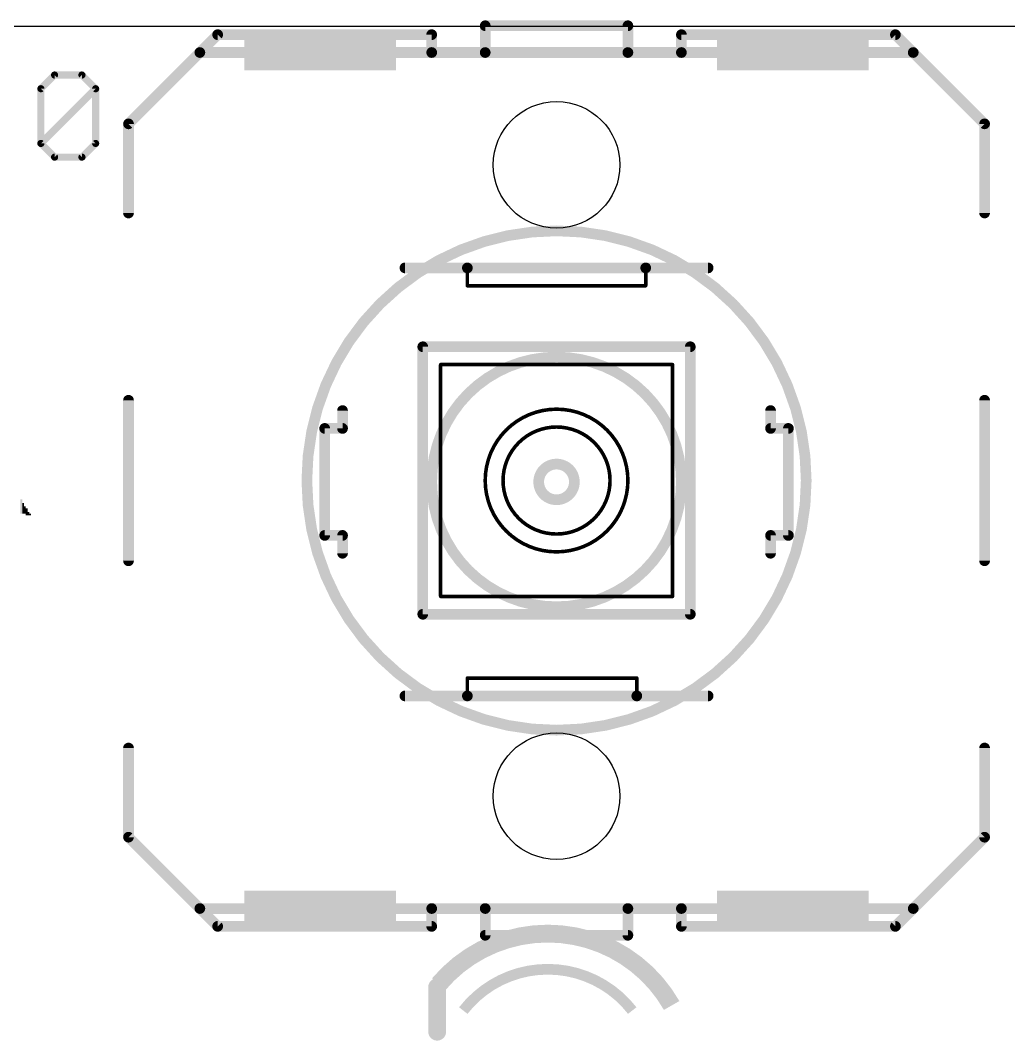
# Model space of a CAD drawing. Extents: x -0.2 to 48.8, y -0.6 to 46.4.
# Drawn here: x 16.59 to 30.66, y 31.9 to 46.43 of the extents above; entities that cross this region are included whole.
import ezdxf

# ---------------------------------------------------------------- set-up
doc = ezdxf.new("R2010")
doc.units = 0
doc.layers.add('20', color=7, linetype='CONTINUOUS')
doc.layers.add('21', color=253, linetype='CONTINUOUS')

# ---------------------------------------------------------------- blocks, each defined once
blk = doc.blocks.new('RECT')
blk.add_solid([(-0.5, -0.5), (0.5, -0.5), (-0.5, 0.5), (0.5, 0.5)])

msp = doc.modelspace()

# ---------------------------------------------------------------- linework, layer by layer
at = {"layer": '20'}
msp.add_line((48.3825, 46.345), (0, 46.345), dxfattribs=at)
for centre in [(24.225, 44.3758), (24.225, 35.3842)]:
    msp.add_circle(centre, 0.9017, dxfattribs=at)
at = {"layer": '21'}
for points, const_width in [([(23.209, 45.976), (23.209, 46.357)], 0.1524), ([(23.209, 46.357), (25.241, 46.357)], 0.1524), ([(25.241, 46.357), (25.241, 45.976)], 0.1524), ([(19.145, 45.976), (19.399, 46.23)], 0.1524), ([(22.447, 46.23), (19.399, 46.23)], 0.1524), ([(22.447, 46.23), (22.447, 45.976)], 0.1524), ([(29.051, 46.23), (26.003, 46.23)], 0.1524), ([(26.003, 46.23), (26.003, 45.976)], 0.1524), ([(29.305, 45.976), (29.051, 46.23)], 0.1524), ([(19.145, 45.976), (18.129, 44.96)], 0.1524), ([(19.145, 45.976), (22.447, 45.976)], 0.1524), ([(22.447, 45.976), (23.209, 45.976)], 0.1524), ([(23.209, 45.976), (25.241, 45.976)], 0.1524), ([(26.003, 45.976), (25.241, 45.976)], 0.1524), ([(29.305, 45.976), (26.003, 45.976)], 0.1524), ([(30.321, 44.96), (29.305, 45.976)], 0.1524), ([(16.8814, 45.4603), (17.0763, 45.6552)], 0.1016), ([(17.0763, 45.6552), (17.4661, 45.6552)], 0.1016), ([(17.4661, 45.6552), (17.661, 45.4603)], 0.1016), ([(16.8814, 44.6807), (16.8814, 45.4603)], 0.1016), ([(16.8814, 44.6807), (17.661, 45.4603)], 0.1016), ([(17.661, 45.4603), (17.661, 44.6807)], 0.1016), ([(18.129, 44.96), (18.129, 43.69)], 0.1524), ([(30.321, 44.96), (30.321, 43.69)], 0.1524), ([(17.0763, 44.4858), (16.8814, 44.6807)], 0.1016), ([(17.661, 44.6807), (17.4661, 44.4858)], 0.1016), ([(17.4661, 44.4858), (17.0763, 44.4858)], 0.1016), ([(22.955, 42.908), (22.066, 42.908)], 0.1524), ([(25.495, 42.908), (22.955, 42.908)], 0.1524), ([(22.955, 42.908), (22.955, 42.654)], 0.0508), ([(26.384, 42.908), (25.495, 42.908)], 0.1524), ([(25.495, 42.654), (25.495, 42.908)], 0.0508), ([(25.495, 42.654), (22.955, 42.654)], 0.0508), ([(22.32, 41.785), (26.13, 41.785)], 0.1524), ([(22.32, 41.785), (22.32, 37.975)], 0.1524), ([(26.13, 37.975), (26.13, 41.785)], 0.1524), ([(22.574, 41.531), (25.876, 41.531)], 0.0508), ([(22.574, 41.531), (22.574, 38.229)], 0.0508), ([(25.876, 38.229), (25.876, 41.531)], 0.0508), ([(18.129, 41.023), (18.129, 38.737)], 0.1524), ([(30.321, 41.023), (30.321, 38.737)], 0.1524), ([(21.177, 40.622), (21.177, 40.876)], 0.1524), ([(27.273, 40.622), (27.273, 40.876)], 0.1524), ([(20.923, 40.622), (21.177, 40.622)], 0.1524), ([(20.923, 40.622), (20.923, 39.098)], 0.1524), ([(27.273, 40.622), (27.527, 40.622)], 0.1524), ([(27.527, 39.098), (27.527, 40.622)], 0.1524), ([(21.177, 39.098), (20.923, 39.098)], 0.1524), ([(21.177, 39.098), (21.177, 38.844)], 0.1524), ([(27.527, 39.098), (27.273, 39.098)], 0.1524), ([(27.273, 39.098), (27.273, 38.844)], 0.1524), ([(25.876, 38.229), (22.574, 38.229)], 0.0508), ([(26.13, 37.975), (22.32, 37.975)], 0.1524), ([(25.368, 37.066), (22.955, 37.066)], 0.0508), ([(22.955, 37.066), (22.955, 36.812)], 0.0508), ([(25.368, 37.066), (25.368, 36.812)], 0.0508), ([(22.066, 36.812), (22.955, 36.812)], 0.1524), ([(22.955, 36.812), (25.368, 36.812)], 0.1524), ([(25.368, 36.812), (26.384, 36.812)], 0.1524), ([(18.129, 36.07), (18.129, 34.8)], 0.1524), ([(30.321, 34.8), (30.321, 36.07)], 0.1524), ([(18.129, 34.8), (19.145, 33.784)], 0.1524), ([(29.305, 33.784), (30.321, 34.8)], 0.1524), ([(19.145, 33.784), (22.447, 33.784)], 0.1524), ([(19.399, 33.53), (19.145, 33.784)], 0.1524), ([(22.447, 33.784), (22.447, 33.53)], 0.1524), ([(22.447, 33.784), (23.209, 33.784)], 0.1524), ([(23.209, 33.403), (23.209, 33.784)], 0.1524), ([(23.209, 33.784), (25.241, 33.784)], 0.1524), ([(25.241, 33.784), (25.241, 33.403)], 0.1524), ([(25.241, 33.784), (26.003, 33.784)], 0.1524), ([(26.003, 33.784), (26.003, 33.53)], 0.1524), ([(26.003, 33.784), (29.305, 33.784)], 0.1524), ([(29.305, 33.784), (29.051, 33.53)], 0.1524), ([(22.447, 33.53), (19.399, 33.53)], 0.1524), ([(29.051, 33.53), (26.003, 33.53)], 0.1524), ([(23.209, 33.403), (25.241, 33.403)], 0.1524), ([(22.5252, 32.665), (22.5252, 32.03)], 0.254)]:
    msp.add_lwpolyline(points, dxfattribs=dict(at, const_width=const_width))
for points, const_width in [([(23.2471, 46.357, 1), (23.1709, 46.357)], 0.0762), ([(23.209, 46.3951, 1), (23.209, 46.3189)], 0.0762), ([(25.2791, 46.357, 1), (25.2029, 46.357)], 0.0762), ([(25.241, 46.3189, 1), (25.241, 46.3951)], 0.0762), ([(19.399, 46.2681, 1), (19.399, 46.1919)], 0.0762), ([(19.4259, 46.2031, 1), (19.3721, 46.2569)], 0.0762), ([(22.4851, 46.23, 1), (22.4089, 46.23)], 0.0762), ([(22.447, 46.1919, 1), (22.447, 46.2681)], 0.0762), ([(26.003, 46.2681, 1), (26.003, 46.1919)], 0.0762), ([(26.0411, 46.23, 1), (25.9649, 46.23)], 0.0762), ([(29.0779, 46.2569, 1), (29.0241, 46.2031)], 0.0762), ([(29.051, 46.1919, 1), (29.051, 46.2681)], 0.0762), ([(19.145, 46.0141, 1), (19.145, 45.9379)], 0.0762), ([(19.1181, 46.0029, 1), (19.1719, 45.9491)], 0.0762), ([(19.1719, 45.9491, 1), (19.1181, 46.0029)], 0.0762), ([(22.447, 46.0141, 1), (22.447, 45.9379)], 0.0762), ([(22.4089, 45.976, 1), (22.4851, 45.976)], 0.0762), ([(22.447, 45.9379, 1), (22.447, 46.0141)], 0.0762), ([(23.209, 46.0141, 1), (23.209, 45.9379)], 0.0762), ([(23.1709, 45.976, 1), (23.2471, 45.976)], 0.0762), ([(23.209, 45.9379, 1), (23.209, 46.0141)], 0.0762), ([(25.241, 46.0141, 1), (25.241, 45.9379)], 0.0762), ([(25.2029, 45.976, 1), (25.2791, 45.976)], 0.0762), ([(25.241, 45.9379, 1), (25.241, 46.0141)], 0.0762), ([(26.003, 46.0141, 1), (26.003, 45.9379)], 0.0762), ([(25.9649, 45.976, 1), (26.0411, 45.976)], 0.0762), ([(26.003, 45.9379, 1), (26.003, 46.0141)], 0.0762), ([(29.3319, 46.0029, 1), (29.2781, 45.9491)], 0.0762), ([(29.2781, 45.9491, 1), (29.3319, 46.0029)], 0.0762), ([(29.305, 45.9379, 1), (29.305, 46.0141)], 0.0762), ([(17.0763, 45.6806, 1), (17.0763, 45.6298)], 0.0508), ([(17.0942, 45.6372, 1), (17.0583, 45.6732)], 0.0508), ([(17.484, 45.6732, 1), (17.4481, 45.6372)], 0.0508), ([(17.4661, 45.6298, 1), (17.4661, 45.6806)], 0.0508), ([(16.8634, 45.4783, 1), (16.8993, 45.4423)], 0.0508), ([(16.9068, 45.4603, 1), (16.856, 45.4603)], 0.0508), ([(17.6864, 45.4603, 1), (17.6356, 45.4603)], 0.0508), ([(17.6789, 45.4423, 1), (17.643, 45.4783)], 0.0508), ([(17.643, 45.4423, 1), (17.6789, 45.4783)], 0.0508), ([(18.1671, 44.96, 1), (18.0909, 44.96)], 0.0762), ([(18.1021, 44.9869, 1), (18.1559, 44.9331)], 0.0762), ([(30.3591, 44.96, 1), (30.2829, 44.96)], 0.0762), ([(30.2941, 44.9331, 1), (30.3479, 44.9869)], 0.0762), ([(16.8993, 44.6987, 1), (16.8634, 44.6627)], 0.0508), ([(16.8634, 44.6987, 1), (16.8993, 44.6627)], 0.0508), ([(16.856, 44.6807, 1), (16.9068, 44.6807)], 0.0508), ([(17.6356, 44.6807, 1), (17.6864, 44.6807)], 0.0508), ([(17.6789, 44.6627, 1), (17.643, 44.6987)], 0.0508), ([(17.0763, 44.5112, 1), (17.0763, 44.4604)], 0.0508), ([(17.0583, 44.4678, 1), (17.0942, 44.5038)], 0.0508), ([(17.4481, 44.5038, 1), (17.484, 44.4678)], 0.0508), ([(17.4661, 44.4604, 1), (17.4661, 44.5112)], 0.0508), ([(18.0909, 43.69, 1), (18.1671, 43.69)], 0.0762), ([(30.2829, 43.69, 1), (30.3591, 43.69)], 0.0762), ([(24.225, 36.324, 1), (24.225, 43.436, 1), (24.225, 36.324)], 0.1524), ([(22.066, 42.9461, 1), (22.066, 42.8699)], 0.0762), ([(22.955, 42.9461, 1), (22.955, 42.8699)], 0.0762), ([(22.955, 42.8699, 1), (22.955, 42.9461)], 0.0762), ([(22.9677, 42.908, 1), (22.9423, 42.908)], 0.0254), ([(25.495, 42.9461, 1), (25.495, 42.8699)], 0.0762), ([(25.495, 42.8699, 1), (25.495, 42.9461)], 0.0762), ([(25.5077, 42.908, 1), (25.4823, 42.908)], 0.0254), ([(26.384, 42.8699, 1), (26.384, 42.9461)], 0.0762), ([(22.955, 42.6667, 1), (22.955, 42.6413)], 0.0254), ([(22.9423, 42.654, 1), (22.9677, 42.654)], 0.0254), ([(25.4823, 42.654, 1), (25.5077, 42.654)], 0.0254), ([(25.495, 42.6413, 1), (25.495, 42.6667)], 0.0254), ([(22.32, 41.8231, 1), (22.32, 41.7469)], 0.0762), ([(22.3581, 41.785, 1), (22.2819, 41.785)], 0.0762), ([(26.1681, 41.785, 1), (26.0919, 41.785)], 0.0762), ([(26.13, 41.7469, 1), (26.13, 41.8231)], 0.0762), ([(24.225, 38.082, 1), (24.225, 41.638, 1), (24.225, 38.082)], 0.1524), ([(22.574, 41.5437, 1), (22.574, 41.5183)], 0.0254), ([(22.5867, 41.531, 1), (22.5613, 41.531)], 0.0254), ([(25.8887, 41.531, 1), (25.8633, 41.531)], 0.0254), ([(25.876, 41.5183, 1), (25.876, 41.5437)], 0.0254), ([(18.1671, 41.023, 1), (18.0909, 41.023)], 0.0762), ([(30.3591, 41.023, 1), (30.2829, 41.023)], 0.0762), ([(21.2151, 40.876, 1), (21.1389, 40.876)], 0.0762), ([(24.225, 38.864, 1), (24.225, 40.896, 1), (24.225, 38.864)], 0.0508), ([(27.3111, 40.876, 1), (27.2349, 40.876)], 0.0762), ([(20.923, 40.6601, 1), (20.923, 40.5839)], 0.0762), ([(20.9611, 40.622, 1), (20.8849, 40.622)], 0.0762), ([(21.177, 40.5839, 1), (21.177, 40.6601)], 0.0762), ([(27.273, 40.6601, 1), (27.273, 40.5839)], 0.0762), ([(27.5651, 40.622, 1), (27.4889, 40.622)], 0.0762), ([(27.527, 40.5839, 1), (27.527, 40.6601)], 0.0762), ([(21.1389, 40.622, 1), (21.2151, 40.622)], 0.0762), ([(24.225, 39.118, 1), (24.225, 40.642, 1), (24.225, 39.118)], 0.0508), ([(27.2349, 40.622, 1), (27.3111, 40.622)], 0.0762), ([(24.225, 39.606, 1), (24.225, 40.114, 1), (24.225, 39.606)], 0.1524), ([(20.923, 39.1361, 1), (20.923, 39.0599)], 0.0762), ([(20.8849, 39.098, 1), (20.9611, 39.098)], 0.0762), ([(21.2151, 39.098, 1), (21.1389, 39.098)], 0.0762), ([(21.177, 39.0599, 1), (21.177, 39.1361)], 0.0762), ([(27.273, 39.1361, 1), (27.273, 39.0599)], 0.0762), ([(27.3111, 39.098, 1), (27.2349, 39.098)], 0.0762), ([(27.4889, 39.098, 1), (27.5651, 39.098)], 0.0762), ([(27.527, 39.0599, 1), (27.527, 39.1361)], 0.0762), ([(21.1389, 38.844, 1), (21.2151, 38.844)], 0.0762), ([(27.2349, 38.844, 1), (27.3111, 38.844)], 0.0762), ([(18.0909, 38.737, 1), (18.1671, 38.737)], 0.0762), ([(30.2829, 38.737, 1), (30.3591, 38.737)], 0.0762), ([(22.574, 38.2417, 1), (22.574, 38.2163)], 0.0254), ([(22.5613, 38.229, 1), (22.5867, 38.229)], 0.0254), ([(25.8633, 38.229, 1), (25.8887, 38.229)], 0.0254), ([(25.876, 38.2163, 1), (25.876, 38.2417)], 0.0254), ([(22.32, 38.0131, 1), (22.32, 37.9369)], 0.0762), ([(22.2819, 37.975, 1), (22.3581, 37.975)], 0.0762), ([(26.0919, 37.975, 1), (26.1681, 37.975)], 0.0762), ([(26.13, 37.9369, 1), (26.13, 38.0131)], 0.0762), ([(22.955, 37.0787, 1), (22.955, 37.0533)], 0.0254), ([(22.9677, 37.066, 1), (22.9423, 37.066)], 0.0254), ([(25.3807, 37.066, 1), (25.3553, 37.066)], 0.0254), ([(25.368, 37.0533, 1), (25.368, 37.0787)], 0.0254), ([(22.066, 36.8501, 1), (22.066, 36.7739)], 0.0762), ([(22.955, 36.8501, 1), (22.955, 36.7739)], 0.0762), ([(22.955, 36.7739, 1), (22.955, 36.8501)], 0.0762), ([(22.9423, 36.812, 1), (22.9677, 36.812)], 0.0254), ([(25.368, 36.8501, 1), (25.368, 36.7739)], 0.0762), ([(25.368, 36.7739, 1), (25.368, 36.8501)], 0.0762), ([(25.3553, 36.812, 1), (25.3807, 36.812)], 0.0254), ([(26.384, 36.7739, 1), (26.384, 36.8501)], 0.0762), ([(18.1671, 36.07, 1), (18.0909, 36.07)], 0.0762), ([(30.3591, 36.07, 1), (30.2829, 36.07)], 0.0762), ([(18.1559, 34.8269, 1), (18.1021, 34.7731)], 0.0762), ([(30.3479, 34.7731, 1), (30.2941, 34.8269)], 0.0762), ([(18.0909, 34.8, 1), (18.1671, 34.8)], 0.0762), ([(30.2829, 34.8, 1), (30.3591, 34.8)], 0.0762), ([(19.145, 33.8221, 1), (19.145, 33.7459)], 0.0762), ([(19.1719, 33.8109, 1), (19.1181, 33.7571)], 0.0762), ([(22.4851, 33.784, 1), (22.4089, 33.784)], 0.0762), ([(22.447, 33.8221, 1), (22.447, 33.7459)], 0.0762), ([(22.447, 33.7459, 1), (22.447, 33.8221)], 0.0762), ([(23.2471, 33.784, 1), (23.1709, 33.784)], 0.0762), ([(23.209, 33.8221, 1), (23.209, 33.7459)], 0.0762), ([(23.209, 33.7459, 1), (23.209, 33.8221)], 0.0762), ([(25.2791, 33.784, 1), (25.2029, 33.784)], 0.0762), ([(25.241, 33.8221, 1), (25.241, 33.7459)], 0.0762), ([(25.241, 33.7459, 1), (25.241, 33.8221)], 0.0762), ([(26.0411, 33.784, 1), (25.9649, 33.784)], 0.0762), ([(26.003, 33.8221, 1), (26.003, 33.7459)], 0.0762), ([(26.003, 33.7459, 1), (26.003, 33.8221)], 0.0762), ([(29.3319, 33.7571, 1), (29.2781, 33.8109)], 0.0762), ([(29.305, 33.7459, 1), (29.305, 33.8221)], 0.0762), ([(19.1181, 33.7571, 1), (19.1719, 33.8109)], 0.0762), ([(29.2781, 33.8109, 1), (29.3319, 33.7571)], 0.0762), ([(19.399, 33.5681, 1), (19.399, 33.4919)], 0.0762), ([(19.3721, 33.5031, 1), (19.4259, 33.5569)], 0.0762), ([(22.4089, 33.53, 1), (22.4851, 33.53)], 0.0762), ([(22.447, 33.4919, 1), (22.447, 33.5681)], 0.0762), ([(26.003, 33.5681, 1), (26.003, 33.4919)], 0.0762), ([(25.9649, 33.53, 1), (26.0411, 33.53)], 0.0762), ([(29.0241, 33.5569, 1), (29.0779, 33.5031)], 0.0762), ([(29.051, 33.4919, 1), (29.051, 33.5681)], 0.0762), ([(24.1, 33.427, 0.2206), (22.5488, 32.7076)], 0.254), ([(23.209, 33.4411, 1), (23.209, 33.3649)], 0.0762), ([(23.1709, 33.403, 1), (23.2471, 33.403)], 0.0762), ([(25.8643, 32.4032, 0.2691), (24.1, 33.427)], 0.254), ([(25.2029, 33.403, 1), (25.2791, 33.403)], 0.0762), ([(25.241, 33.3649, 1), (25.241, 33.4411)], 0.0762), ([(24.1, 32.919, 0.2315), (22.897, 32.3306)], 0.1524), ([(25.303, 32.3306, 0.2315), (24.1, 32.919)], 0.1524), ([(22.5887, 32.665, 1), (22.4617, 32.665)], 0.127), ([(22.4617, 32.03, 1), (22.5887, 32.03)], 0.127)]:
    msp.add_lwpolyline(points, format="xyb", dxfattribs=dict(at, const_width=const_width))

# ---------------------------------------------------------------- block references
at = {"layer": '21', "xscale": 2.159, "yscale": 0.508}
for p in [(20.8595, 45.976), (27.5905, 45.976), (20.8595, 33.784), (27.5905, 33.784)]:
    msp.add_blockref('RECT', p, dxfattribs=at)
at = {"layer": '21', "yscale": 0.0254, "rotation": 90}
for p, xscale in [((16.6022, 39.5101), 0.2032), ((16.6276, 39.4847), 0.1524), ((16.653, 39.4593), 0.1016), ((16.6784, 39.4339), 0.1016), ((16.7038, 39.4085), 0.0508), ((16.7292, 39.3958), 0.0254)]:
    msp.add_blockref('RECT', p, dxfattribs=dict(at, xscale=xscale))

doc.saveas('drawing.dxf')
